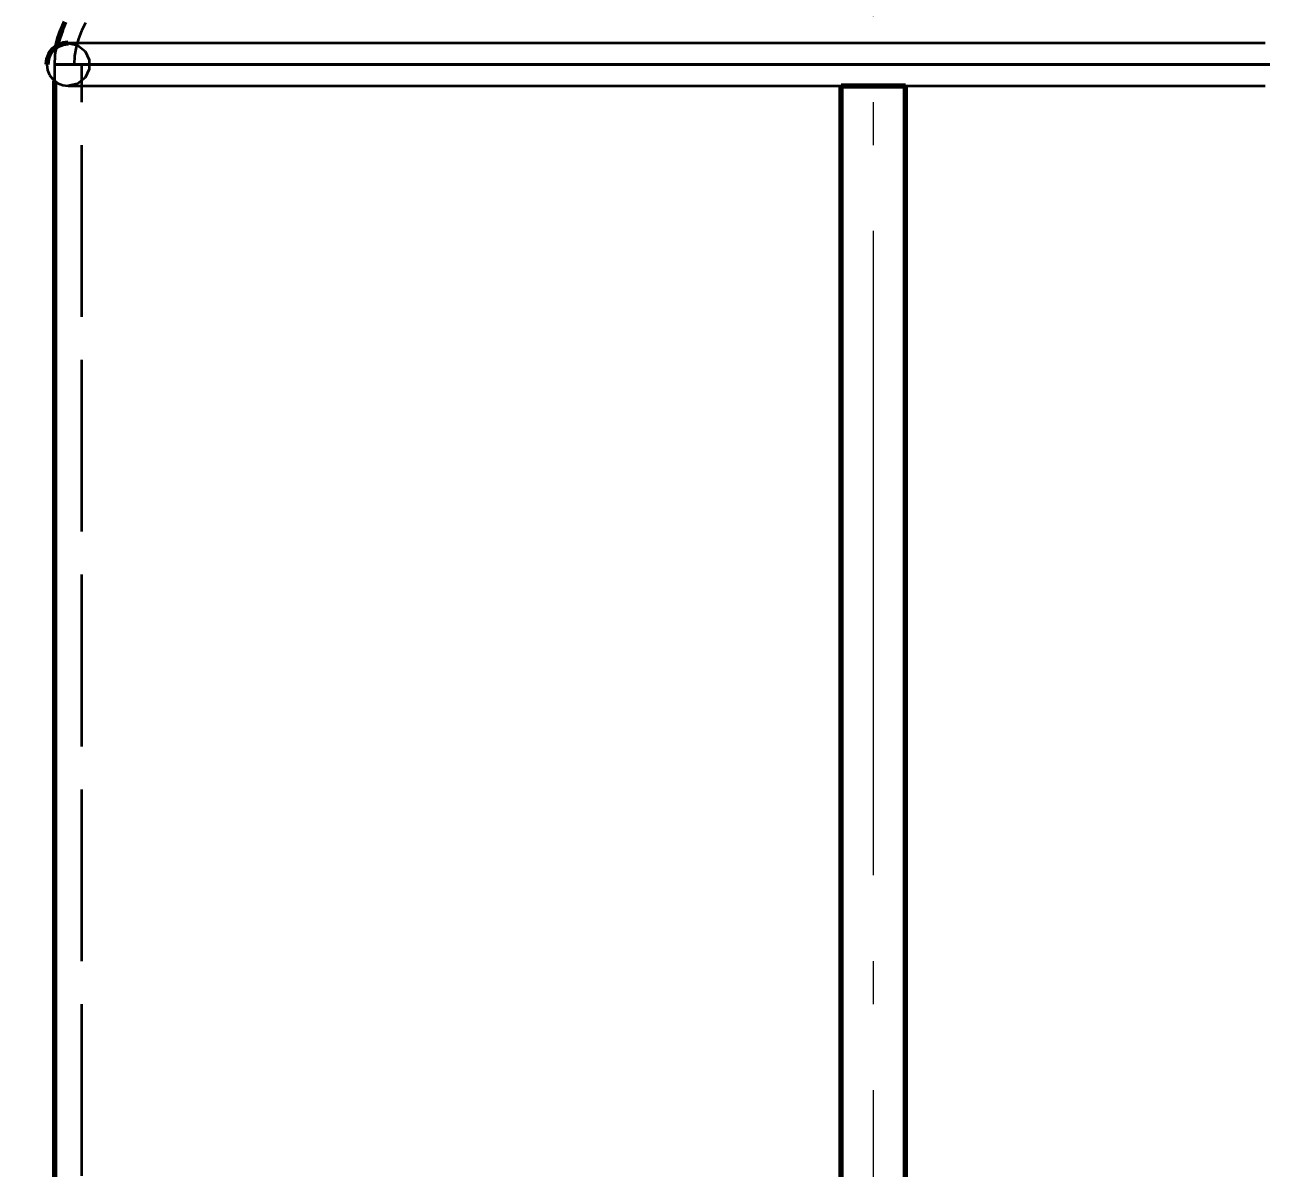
# Model space of a CAD drawing. Header units: millimetres. Extents: x 0 to 594, y 0 to 420.
# Drawn here: x 106.98 to 135.82, y 281.68 to 308.3 of the extents above; entities that cross this region are included whole.
import ezdxf

# ---------------------------------------------------------------- set-up
doc = ezdxf.new("R2010")
doc.units = ezdxf.units.MM
doc.linetypes.add('IRAM-E-TRAZOS', pattern=[5, 4, -1])
doc.linetypes.add('IRAM-F-TRAZO-PUNTO', pattern=[20, 15, -2, 1, -2])
for name, color, linetype, lineweight in [('01-VISIBLE', 7, 'CONTINUOUS', 70), ('02-OCULTA', 4, 'IRAM-E-TRAZOS', 35), ('03-EJE', 1, 'IRAM-F-TRAZO-PUNTO', 18), ('04-COTA', 3, 'CONTINUOUS', 18)]:
    doc.layers.add(name, color=color, linetype=linetype, lineweight=lineweight)
doc.styles.add('ISO3098', font='isocpeur.ttf')
doc.dimstyles.new('FLAMA-IRAM', dxfattribs={"dimtxt": 3.5, "dimasz": 3.5, "dimexe": 2, "dimexo": 1.5, "dimgap": 1, "dimtad": 1, "dimdec": 1, "dimtxsty": 'ISO3098', "dimblk": 'IRAM_FLECHA', "dimblk1": 'IRAM_FLECHA', "dimblk2": 'IRAM_FLECHA', "dimcen": 2.5, "dimclrd": 3, "dimclre": 3, "dimclrt": 3, "dimazin": 3, "dimtfac": 1, "dimtmove": 0, "dimatfit": 3, "dimlwd": 18, "dimlwe": 18})

# ---------------------------------------------------------------- blocks, each defined once
blk = doc.blocks.new('IRAM_FLECHA')
blk.add_solid([(0, 0), (-1, 0.125), (-1, -0.125)])

msp = doc.modelspace()

# ---------------------------------------------------------------- linework, layer by layer
at = {"layer": '01-VISIBLE'}
for p, q in [((107.675, 181.89), (107.675, 306.985)), ((125.975, 182), (125.975, 306.875)), ((125.975, 306.875), (127.475, 306.875)), ((127.475, 182), (127.475, 306.875))]:
    msp.add_line(p, q, dxfattribs=at)
for points in [[(107.718, 307.796), (107.768, 307.991), (107.834, 308.182), (107.916, 308.366)], [(107.987, 307.875), (107.858, 307.858), (107.737, 307.808), (107.634, 307.729), (107.554, 307.625), (107.505, 307.504), (107.487, 307.375)]]:
    msp.add_lwpolyline(points, dxfattribs=at)
at = {"layer": '02-OCULTA'}
for p, q in [((107.675, 306.985), (107.675, 307.375)), ((108.3, 181.5), (108.3, 307.375)), ((125.975, 182), (125.975, 306.875)), ((127.475, 306.875), (125.975, 306.875)), ((127.475, 182), (127.475, 306.875))]:
    msp.add_line(p, q, dxfattribs=at)
for points in [[(108.385, 308.344), (108.298, 308.161), (108.226, 307.971), (108.169, 307.777), (108.134, 307.578), (108.125, 307.375)], [(107.675, 307.375), (107.676, 307.446), (107.68, 307.516), (107.686, 307.587), (107.694, 307.657), (107.705, 307.727), (107.718, 307.796)], [(107.987, 307.875), (108.204, 307.826), (108.378, 307.687), (108.475, 307.486), (108.475, 307.264), (108.378, 307.063), (108.204, 306.925), (107.987, 306.875)], [(135.843, 307.875), (135.643, 307.875), (135.442, 307.875), (135.242, 307.875), (135.042, 307.875), (134.841, 307.875), (134.641, 307.875), (134.44, 307.875), (134.24, 307.875), (134.04, 307.875), (133.839, 307.875), (133.639, 307.875), (133.438, 307.875), (133.238, 307.875), (133.038, 307.875), (132.837, 307.875), (132.637, 307.875), (132.436, 307.875), (132.236, 307.875), (132.036, 307.875), (131.835, 307.875), (131.635, 307.875), (131.434, 307.875), (131.234, 307.875), (131.034, 307.875), (130.833, 307.875), (130.633, 307.875), (130.432, 307.875), (130.232, 307.875), (130.032, 307.875), (129.831, 307.875), (129.631, 307.875), (129.43, 307.875), (129.23, 307.875), (129.03, 307.875), (128.829, 307.875), (128.629, 307.875), (128.428, 307.875), (128.228, 307.875), (128.028, 307.875), (127.827, 307.875), (127.627, 307.875), (127.426, 307.875), (127.226, 307.875), (127.026, 307.875), (126.825, 307.875), (126.625, 307.875), (126.424, 307.875), (126.224, 307.875), (126.024, 307.875), (125.823, 307.875), (125.623, 307.875), (125.422, 307.875), (125.222, 307.875), (125.022, 307.875), (124.821, 307.875), (124.621, 307.875), (124.42, 307.875), (124.22, 307.875), (124.02, 307.875), (123.819, 307.875), (123.619, 307.875), (123.418, 307.875), (123.218, 307.875), (123.018, 307.875), (122.817, 307.875), (122.617, 307.875), (122.416, 307.875), (122.216, 307.875), (122.016, 307.875), (121.815, 307.875), (121.615, 307.875), (121.414, 307.875), (121.214, 307.875), (121.014, 307.875), (120.813, 307.875), (120.613, 307.875), (120.412, 307.875), (120.212, 307.875), (120.012, 307.875), (119.811, 307.875), (119.611, 307.875), (119.41, 307.875), (119.21, 307.875), (119.01, 307.875), (118.809, 307.875), (118.609, 307.875), (118.408, 307.875), (118.208, 307.875), (118.008, 307.875), (117.807, 307.875), (117.607, 307.875), (117.406, 307.875), (117.206, 307.875), (117.006, 307.875), (116.805, 307.875), (116.605, 307.875), (116.404, 307.875), (116.204, 307.875), (116.004, 307.875), (115.803, 307.875), (115.603, 307.875), (115.402, 307.875), (115.202, 307.875), (115.002, 307.875), (114.801, 307.875), (114.601, 307.875), (114.4, 307.875), (114.2, 307.875), (114, 307.875), (113.799, 307.875), (113.599, 307.875), (113.398, 307.875), (113.198, 307.875), (112.998, 307.875), (112.797, 307.875), (112.597, 307.875), (112.396, 307.875), (112.196, 307.875), (111.996, 307.875), (111.795, 307.875), (111.595, 307.875), (111.394, 307.875), (111.194, 307.875), (110.994, 307.875), (110.793, 307.875), (110.593, 307.875), (110.392, 307.875), (110.192, 307.875), (109.992, 307.875), (109.791, 307.875), (109.591, 307.875), (109.39, 307.875), (109.19, 307.875), (108.99, 307.875), (108.789, 307.875), (108.589, 307.875), (108.388, 307.875), (108.188, 307.875), (107.987, 307.875)], [(135.843, 307.875), (135.643, 307.875), (135.442, 307.875), (135.242, 307.875), (135.042, 307.875), (134.841, 307.875), (134.641, 307.875), (134.44, 307.875), (134.24, 307.875), (134.04, 307.875), (133.839, 307.875), (133.639, 307.875), (133.438, 307.875), (133.238, 307.875), (133.038, 307.875), (132.837, 307.875), (132.637, 307.875), (132.436, 307.875), (132.236, 307.875), (132.036, 307.875), (131.835, 307.875), (131.635, 307.875), (131.434, 307.875), (131.234, 307.875), (131.034, 307.875), (130.833, 307.875), (130.633, 307.875), (130.432, 307.875), (130.232, 307.875), (130.032, 307.875), (129.831, 307.875), (129.631, 307.875), (129.43, 307.875), (129.23, 307.875), (129.03, 307.875), (128.829, 307.875), (128.629, 307.875), (128.428, 307.875), (128.228, 307.875), (128.028, 307.875), (127.827, 307.875), (127.627, 307.875), (127.426, 307.875), (127.226, 307.875), (127.026, 307.875), (126.825, 307.875), (126.625, 307.875), (126.424, 307.875), (126.224, 307.875), (126.024, 307.875), (125.823, 307.875), (125.623, 307.875), (125.422, 307.875), (125.222, 307.875), (125.022, 307.875), (124.821, 307.875), (124.621, 307.875), (124.42, 307.875), (124.22, 307.875), (124.02, 307.875), (123.819, 307.875), (123.619, 307.875), (123.418, 307.875), (123.218, 307.875), (123.018, 307.875), (122.817, 307.875), (122.617, 307.875), (122.416, 307.875), (122.216, 307.875), (122.016, 307.875), (121.815, 307.875), (121.615, 307.875), (121.414, 307.875), (121.214, 307.875), (121.014, 307.875), (120.813, 307.875), (120.613, 307.875), (120.412, 307.875), (120.212, 307.875), (120.012, 307.875), (119.811, 307.875), (119.611, 307.875), (119.41, 307.875), (119.21, 307.875), (119.01, 307.875), (118.809, 307.875), (118.609, 307.875), (118.408, 307.875), (118.208, 307.875), (118.008, 307.875), (117.807, 307.875), (117.607, 307.875), (117.406, 307.875), (117.206, 307.875), (117.006, 307.875), (116.805, 307.875), (116.605, 307.875), (116.404, 307.875), (116.204, 307.875), (116.004, 307.875), (115.803, 307.875), (115.603, 307.875), (115.402, 307.875), (115.202, 307.875), (115.002, 307.875), (114.801, 307.875), (114.601, 307.875), (114.4, 307.875), (114.2, 307.875), (114, 307.875), (113.799, 307.875), (113.599, 307.875), (113.398, 307.875), (113.198, 307.875), (112.998, 307.875), (112.797, 307.875), (112.597, 307.875), (112.396, 307.875), (112.196, 307.875), (111.996, 307.875), (111.795, 307.875), (111.595, 307.875), (111.394, 307.875), (111.194, 307.875), (110.994, 307.875), (110.793, 307.875), (110.593, 307.875), (110.392, 307.875), (110.192, 307.875), (109.992, 307.875), (109.791, 307.875), (109.591, 307.875), (109.39, 307.875), (109.19, 307.875), (108.99, 307.875), (108.789, 307.875), (108.589, 307.875), (108.388, 307.875), (108.188, 307.875), (107.987, 307.875)], [(107.487, 307.375), (107.505, 307.246), (107.554, 307.125), (107.634, 307.022), (107.737, 306.942), (107.858, 306.892), (107.987, 306.875)], [(135.949, 307.375), (135.749, 307.375), (135.548, 307.375), (135.348, 307.375), (135.147, 307.375), (134.947, 307.375), (134.746, 307.375), (134.546, 307.375), (134.345, 307.375), (134.144, 307.375), (133.944, 307.375), (133.743, 307.375), (133.543, 307.375), (133.342, 307.375), (133.142, 307.375), (132.941, 307.375), (132.741, 307.375), (132.54, 307.375), (132.34, 307.375), (132.139, 307.375), (131.939, 307.375), (131.738, 307.375), (131.538, 307.375), (131.337, 307.375), (131.137, 307.375), (130.936, 307.375), (130.736, 307.375), (130.535, 307.375), (130.334, 307.375), (130.134, 307.375), (129.933, 307.375), (129.733, 307.375), (129.532, 307.375), (129.332, 307.375), (129.131, 307.375), (128.931, 307.375), (128.73, 307.375), (128.53, 307.375), (128.329, 307.375), (128.129, 307.375), (127.928, 307.375), (127.728, 307.375), (127.527, 307.375), (127.327, 307.375), (127.126, 307.375), (126.926, 307.375), (126.725, 307.375), (126.524, 307.375), (126.324, 307.375), (126.123, 307.375), (125.923, 307.375), (125.722, 307.375), (125.522, 307.375), (125.321, 307.375), (125.121, 307.375), (124.92, 307.375), (124.72, 307.375), (124.519, 307.375), (124.319, 307.375), (124.118, 307.375), (123.918, 307.375), (123.717, 307.375), (123.517, 307.375), (123.316, 307.375), (123.116, 307.375), (122.915, 307.375), (122.714, 307.375), (122.514, 307.375), (122.313, 307.375), (122.113, 307.375), (121.912, 307.375), (121.712, 307.375), (121.511, 307.375), (121.311, 307.375), (121.11, 307.375), (120.91, 307.375), (120.709, 307.375), (120.509, 307.375), (120.308, 307.375), (120.108, 307.375), (119.907, 307.375), (119.707, 307.375), (119.506, 307.375), (119.306, 307.375), (119.105, 307.375), (118.904, 307.375), (118.704, 307.375), (118.503, 307.375), (118.303, 307.375), (118.102, 307.375), (117.902, 307.375), (117.701, 307.375), (117.501, 307.375), (117.3, 307.375), (117.1, 307.375), (116.899, 307.375), (116.699, 307.375), (116.498, 307.375), (116.298, 307.375), (116.097, 307.375), (115.897, 307.375), (115.696, 307.375), (115.496, 307.375), (115.295, 307.375), (115.094, 307.375), (114.894, 307.375), (114.693, 307.375), (114.493, 307.375), (114.292, 307.375), (114.092, 307.375), (113.891, 307.375), (113.691, 307.375), (113.49, 307.375), (113.29, 307.375), (113.089, 307.375), (112.889, 307.375), (112.688, 307.375), (112.488, 307.375), (112.287, 307.375), (112.087, 307.375), (111.886, 307.375), (111.686, 307.375), (111.485, 307.375), (111.284, 307.375), (111.084, 307.375), (110.883, 307.375), (110.683, 307.375), (110.482, 307.375), (110.282, 307.375), (110.081, 307.375), (109.881, 307.375), (109.68, 307.375), (109.48, 307.375), (109.279, 307.375), (109.079, 307.375), (108.878, 307.375), (108.678, 307.375), (108.477, 307.375), (108.277, 307.375), (108.076, 307.375), (107.876, 307.375), (107.675, 307.375)], [(107.675, 307.375), (107.876, 307.375), (108.076, 307.375), (108.277, 307.375), (108.477, 307.375), (108.678, 307.375), (108.878, 307.375), (109.079, 307.375), (109.279, 307.375), (109.48, 307.375), (109.68, 307.375), (109.881, 307.375), (110.081, 307.375), (110.282, 307.375), (110.482, 307.375), (110.683, 307.375), (110.883, 307.375), (111.084, 307.375), (111.284, 307.375), (111.485, 307.375), (111.686, 307.375), (111.886, 307.375), (112.087, 307.375), (112.287, 307.375), (112.488, 307.375), (112.688, 307.375), (112.889, 307.375), (113.089, 307.375), (113.29, 307.375), (113.49, 307.375), (113.691, 307.375), (113.891, 307.375), (114.092, 307.375), (114.292, 307.375), (114.493, 307.375), (114.693, 307.375), (114.894, 307.375), (115.094, 307.375), (115.295, 307.375), (115.496, 307.375), (115.696, 307.375), (115.897, 307.375), (116.097, 307.375), (116.298, 307.375), (116.498, 307.375), (116.699, 307.375), (116.899, 307.375), (117.1, 307.375), (117.3, 307.375), (117.501, 307.375), (117.701, 307.375), (117.902, 307.375), (118.102, 307.375), (118.303, 307.375), (118.503, 307.375), (118.704, 307.375), (118.904, 307.375), (119.105, 307.375), (119.306, 307.375), (119.506, 307.375), (119.707, 307.375), (119.907, 307.375), (120.108, 307.375), (120.308, 307.375), (120.509, 307.375), (120.709, 307.375), (120.91, 307.375), (121.11, 307.375), (121.311, 307.375), (121.511, 307.375), (121.712, 307.375), (121.912, 307.375), (122.113, 307.375), (122.313, 307.375), (122.514, 307.375), (122.714, 307.375), (122.915, 307.375), (123.116, 307.375), (123.316, 307.375), (123.517, 307.375), (123.717, 307.375), (123.918, 307.375), (124.118, 307.375), (124.319, 307.375), (124.519, 307.375), (124.72, 307.375), (124.92, 307.375), (125.121, 307.375), (125.321, 307.375), (125.522, 307.375), (125.722, 307.375), (125.923, 307.375), (126.123, 307.375), (126.324, 307.375), (126.524, 307.375), (126.725, 307.375), (126.926, 307.375), (127.126, 307.375), (127.327, 307.375), (127.527, 307.375), (127.728, 307.375), (127.928, 307.375), (128.129, 307.375), (128.329, 307.375), (128.53, 307.375), (128.73, 307.375), (128.931, 307.375), (129.131, 307.375), (129.332, 307.375), (129.532, 307.375), (129.733, 307.375), (129.933, 307.375), (130.134, 307.375), (130.334, 307.375), (130.535, 307.375), (130.736, 307.375), (130.936, 307.375), (131.137, 307.375), (131.337, 307.375), (131.538, 307.375), (131.738, 307.375), (131.939, 307.375), (132.139, 307.375), (132.34, 307.375), (132.54, 307.375), (132.741, 307.375), (132.941, 307.375), (133.142, 307.375), (133.342, 307.375), (133.543, 307.375), (133.743, 307.375), (133.944, 307.375), (134.144, 307.375), (134.345, 307.375), (134.546, 307.375), (134.746, 307.375), (134.947, 307.375), (135.147, 307.375), (135.348, 307.375), (135.548, 307.375), (135.749, 307.375), (135.949, 307.375)], [(135.949, 307.375), (135.749, 307.375), (135.548, 307.375), (135.348, 307.375), (135.147, 307.375), (134.947, 307.375), (134.746, 307.375), (134.546, 307.375), (134.345, 307.375), (134.144, 307.375), (133.944, 307.375), (133.743, 307.375), (133.543, 307.375), (133.342, 307.375), (133.142, 307.375), (132.941, 307.375), (132.741, 307.375), (132.54, 307.375), (132.34, 307.375), (132.139, 307.375), (131.939, 307.375), (131.738, 307.375), (131.538, 307.375), (131.337, 307.375), (131.137, 307.375), (130.936, 307.375), (130.736, 307.375), (130.535, 307.375), (130.334, 307.375), (130.134, 307.375), (129.933, 307.375), (129.733, 307.375), (129.532, 307.375), (129.332, 307.375), (129.131, 307.375), (128.931, 307.375), (128.73, 307.375), (128.53, 307.375), (128.329, 307.375), (128.129, 307.375), (127.928, 307.375), (127.728, 307.375), (127.527, 307.375), (127.327, 307.375), (127.126, 307.375), (126.926, 307.375), (126.725, 307.375), (126.524, 307.375), (126.324, 307.375), (126.123, 307.375), (125.923, 307.375), (125.722, 307.375), (125.522, 307.375), (125.321, 307.375), (125.121, 307.375), (124.92, 307.375), (124.72, 307.375), (124.519, 307.375), (124.319, 307.375), (124.118, 307.375), (123.918, 307.375), (123.717, 307.375), (123.517, 307.375), (123.316, 307.375), (123.116, 307.375), (122.915, 307.375), (122.714, 307.375), (122.514, 307.375), (122.313, 307.375), (122.113, 307.375), (121.912, 307.375), (121.712, 307.375), (121.511, 307.375), (121.311, 307.375), (121.11, 307.375), (120.91, 307.375), (120.709, 307.375), (120.509, 307.375), (120.308, 307.375), (120.108, 307.375), (119.907, 307.375), (119.707, 307.375), (119.506, 307.375), (119.306, 307.375), (119.105, 307.375), (118.904, 307.375), (118.704, 307.375), (118.503, 307.375), (118.303, 307.375), (118.102, 307.375), (117.902, 307.375), (117.701, 307.375), (117.501, 307.375), (117.3, 307.375), (117.1, 307.375), (116.899, 307.375), (116.699, 307.375), (116.498, 307.375), (116.298, 307.375), (116.097, 307.375), (115.897, 307.375), (115.696, 307.375), (115.496, 307.375), (115.295, 307.375), (115.094, 307.375), (114.894, 307.375), (114.693, 307.375), (114.493, 307.375), (114.292, 307.375), (114.092, 307.375), (113.891, 307.375), (113.691, 307.375), (113.49, 307.375), (113.29, 307.375), (113.089, 307.375), (112.889, 307.375), (112.688, 307.375), (112.488, 307.375), (112.287, 307.375), (112.087, 307.375), (111.886, 307.375), (111.686, 307.375), (111.485, 307.375), (111.284, 307.375), (111.084, 307.375), (110.883, 307.375), (110.683, 307.375), (110.482, 307.375), (110.282, 307.375), (110.081, 307.375), (109.881, 307.375), (109.68, 307.375), (109.48, 307.375), (109.279, 307.375), (109.079, 307.375), (108.878, 307.375), (108.678, 307.375), (108.477, 307.375), (108.277, 307.375), (108.076, 307.375), (107.876, 307.375), (107.675, 307.375)], [(107.675, 307.375), (107.876, 307.375), (108.076, 307.375), (108.277, 307.375), (108.477, 307.375), (108.678, 307.375), (108.878, 307.375), (109.079, 307.375), (109.279, 307.375), (109.48, 307.375), (109.68, 307.375), (109.881, 307.375), (110.081, 307.375), (110.282, 307.375), (110.482, 307.375), (110.683, 307.375), (110.883, 307.375), (111.084, 307.375), (111.284, 307.375), (111.485, 307.375), (111.686, 307.375), (111.886, 307.375), (112.087, 307.375), (112.287, 307.375), (112.488, 307.375), (112.688, 307.375), (112.889, 307.375), (113.089, 307.375), (113.29, 307.375), (113.49, 307.375), (113.691, 307.375), (113.891, 307.375), (114.092, 307.375), (114.292, 307.375), (114.493, 307.375), (114.693, 307.375), (114.894, 307.375), (115.094, 307.375), (115.295, 307.375), (115.496, 307.375), (115.696, 307.375), (115.897, 307.375), (116.097, 307.375), (116.298, 307.375), (116.498, 307.375), (116.699, 307.375), (116.899, 307.375), (117.1, 307.375), (117.3, 307.375), (117.501, 307.375), (117.701, 307.375), (117.902, 307.375), (118.102, 307.375), (118.303, 307.375), (118.503, 307.375), (118.704, 307.375), (118.904, 307.375), (119.105, 307.375), (119.306, 307.375), (119.506, 307.375), (119.707, 307.375), (119.907, 307.375), (120.108, 307.375), (120.308, 307.375), (120.509, 307.375), (120.709, 307.375), (120.91, 307.375), (121.11, 307.375), (121.311, 307.375), (121.511, 307.375), (121.712, 307.375), (121.912, 307.375), (122.113, 307.375), (122.313, 307.375), (122.514, 307.375), (122.714, 307.375), (122.915, 307.375), (123.116, 307.375), (123.316, 307.375), (123.517, 307.375), (123.717, 307.375), (123.918, 307.375), (124.118, 307.375), (124.319, 307.375), (124.519, 307.375), (124.72, 307.375), (124.92, 307.375), (125.121, 307.375), (125.321, 307.375), (125.522, 307.375), (125.722, 307.375), (125.923, 307.375), (126.123, 307.375), (126.324, 307.375), (126.524, 307.375), (126.725, 307.375), (126.926, 307.375), (127.126, 307.375), (127.327, 307.375), (127.527, 307.375), (127.728, 307.375), (127.928, 307.375), (128.129, 307.375), (128.329, 307.375), (128.53, 307.375), (128.73, 307.375), (128.931, 307.375), (129.131, 307.375), (129.332, 307.375), (129.532, 307.375), (129.733, 307.375), (129.933, 307.375), (130.134, 307.375), (130.334, 307.375), (130.535, 307.375), (130.736, 307.375), (130.936, 307.375), (131.137, 307.375), (131.337, 307.375), (131.538, 307.375), (131.738, 307.375), (131.939, 307.375), (132.139, 307.375), (132.34, 307.375), (132.54, 307.375), (132.741, 307.375), (132.941, 307.375), (133.142, 307.375), (133.342, 307.375), (133.543, 307.375), (133.743, 307.375), (133.944, 307.375), (134.144, 307.375), (134.345, 307.375), (134.546, 307.375), (134.746, 307.375), (134.947, 307.375), (135.147, 307.375), (135.348, 307.375), (135.548, 307.375), (135.749, 307.375), (135.949, 307.375)], [(135.925, 307.375), (135.725, 307.375), (135.525, 307.375), (135.325, 307.375), (135.125, 307.375), (134.925, 307.375), (134.725, 307.375), (134.525, 307.375), (134.325, 307.375), (134.125, 307.375), (133.925, 307.375), (133.725, 307.375), (133.525, 307.375), (133.325, 307.375), (133.125, 307.375), (132.925, 307.375), (132.725, 307.375), (132.525, 307.375), (132.325, 307.375), (132.125, 307.375), (131.925, 307.375), (131.725, 307.375), (131.525, 307.375), (131.325, 307.375), (131.125, 307.375), (130.925, 307.375), (130.725, 307.375), (130.525, 307.375), (130.325, 307.375), (130.125, 307.375), (129.925, 307.375), (129.725, 307.375), (129.525, 307.375), (129.325, 307.375), (129.125, 307.375), (128.925, 307.375), (128.725, 307.375), (128.525, 307.375), (128.325, 307.375), (128.125, 307.375), (127.925, 307.375), (127.725, 307.375), (127.525, 307.375), (127.325, 307.375), (127.125, 307.375), (126.925, 307.375), (126.725, 307.375), (126.525, 307.375), (126.325, 307.375), (126.125, 307.375), (125.925, 307.375), (125.725, 307.375), (125.525, 307.375), (125.325, 307.375), (125.125, 307.375), (124.925, 307.375), (124.725, 307.375), (124.525, 307.375), (124.325, 307.375), (124.125, 307.375), (123.925, 307.375), (123.725, 307.375), (123.525, 307.375), (123.325, 307.375), (123.125, 307.375), (122.925, 307.375), (122.725, 307.375), (122.525, 307.375), (122.325, 307.375), (122.125, 307.375), (121.925, 307.375), (121.725, 307.375), (121.525, 307.375), (121.325, 307.375), (121.125, 307.375), (120.925, 307.375), (120.725, 307.375), (120.525, 307.375), (120.325, 307.375), (120.125, 307.375), (119.925, 307.375), (119.725, 307.375), (119.525, 307.375), (119.325, 307.375), (119.125, 307.375), (118.925, 307.375), (118.725, 307.375), (118.525, 307.375), (118.325, 307.375), (118.125, 307.375), (117.925, 307.375), (117.725, 307.375), (117.525, 307.375), (117.325, 307.375), (117.125, 307.375), (116.925, 307.375), (116.725, 307.375), (116.525, 307.375), (116.325, 307.375), (116.125, 307.375), (115.925, 307.375), (115.725, 307.375), (115.525, 307.375), (115.325, 307.375), (115.125, 307.375), (114.925, 307.375), (114.725, 307.375), (114.525, 307.375), (114.325, 307.375), (114.125, 307.375), (113.925, 307.375), (113.725, 307.375), (113.525, 307.375), (113.325, 307.375), (113.125, 307.375), (112.925, 307.375), (112.725, 307.375), (112.525, 307.375), (112.325, 307.375), (112.125, 307.375), (111.925, 307.375), (111.725, 307.375), (111.525, 307.375), (111.325, 307.375), (111.125, 307.375), (110.925, 307.375), (110.725, 307.375), (110.525, 307.375), (110.325, 307.375), (110.125, 307.375), (109.925, 307.375), (109.725, 307.375), (109.525, 307.375), (109.325, 307.375), (109.125, 307.375), (108.925, 307.375), (108.725, 307.375), (108.525, 307.375), (108.325, 307.375), (108.125, 307.375)], [(108.125, 307.375), (108.325, 307.375), (108.525, 307.375), (108.725, 307.375), (108.925, 307.375), (109.125, 307.375), (109.325, 307.375), (109.525, 307.375), (109.725, 307.375), (109.925, 307.375), (110.125, 307.375), (110.325, 307.375), (110.525, 307.375), (110.725, 307.375), (110.925, 307.375), (111.125, 307.375), (111.325, 307.375), (111.525, 307.375), (111.725, 307.375), (111.925, 307.375), (112.125, 307.375), (112.325, 307.375), (112.525, 307.375), (112.725, 307.375), (112.925, 307.375), (113.125, 307.375), (113.325, 307.375), (113.525, 307.375), (113.725, 307.375), (113.925, 307.375), (114.125, 307.375), (114.325, 307.375), (114.525, 307.375), (114.725, 307.375), (114.925, 307.375), (115.125, 307.375), (115.325, 307.375), (115.525, 307.375), (115.725, 307.375), (115.925, 307.375), (116.125, 307.375), (116.325, 307.375), (116.525, 307.375), (116.725, 307.375), (116.925, 307.375), (117.125, 307.375), (117.325, 307.375), (117.525, 307.375), (117.725, 307.375), (117.925, 307.375), (118.125, 307.375), (118.325, 307.375), (118.525, 307.375), (118.725, 307.375), (118.925, 307.375), (119.125, 307.375), (119.325, 307.375), (119.525, 307.375), (119.725, 307.375), (119.925, 307.375), (120.125, 307.375), (120.325, 307.375), (120.525, 307.375), (120.725, 307.375), (120.925, 307.375), (121.125, 307.375), (121.325, 307.375), (121.525, 307.375), (121.725, 307.375), (121.925, 307.375), (122.125, 307.375), (122.325, 307.375), (122.525, 307.375), (122.725, 307.375), (122.925, 307.375), (123.125, 307.375), (123.325, 307.375), (123.525, 307.375), (123.725, 307.375), (123.925, 307.375), (124.125, 307.375), (124.325, 307.375), (124.525, 307.375), (124.725, 307.375), (124.925, 307.375), (125.125, 307.375), (125.325, 307.375), (125.525, 307.375), (125.725, 307.375), (125.925, 307.375), (126.125, 307.375), (126.325, 307.375), (126.525, 307.375), (126.725, 307.375), (126.925, 307.375), (127.125, 307.375), (127.325, 307.375), (127.525, 307.375), (127.725, 307.375), (127.925, 307.375), (128.125, 307.375), (128.325, 307.375), (128.525, 307.375), (128.725, 307.375), (128.925, 307.375), (129.125, 307.375), (129.325, 307.375), (129.525, 307.375), (129.725, 307.375), (129.925, 307.375), (130.125, 307.375), (130.325, 307.375), (130.525, 307.375), (130.725, 307.375), (130.925, 307.375), (131.125, 307.375), (131.325, 307.375), (131.525, 307.375), (131.725, 307.375), (131.925, 307.375), (132.125, 307.375), (132.325, 307.375), (132.525, 307.375), (132.725, 307.375), (132.925, 307.375), (133.125, 307.375), (133.325, 307.375), (133.525, 307.375), (133.725, 307.375), (133.925, 307.375), (134.125, 307.375), (134.325, 307.375), (134.525, 307.375), (134.725, 307.375), (134.925, 307.375), (135.125, 307.375), (135.325, 307.375), (135.525, 307.375), (135.725, 307.375), (135.925, 307.375)], [(135.938, 307.375), (135.737, 307.375), (135.537, 307.375), (135.337, 307.375), (135.136, 307.375), (134.936, 307.375), (134.736, 307.375), (134.536, 307.375), (134.335, 307.375), (134.135, 307.375), (133.935, 307.375), (133.735, 307.375), (133.534, 307.375), (133.334, 307.375), (133.134, 307.375), (132.933, 307.375), (132.733, 307.375), (132.533, 307.375), (132.333, 307.375), (132.132, 307.375), (131.932, 307.375), (131.732, 307.375), (131.532, 307.375), (131.331, 307.375), (131.131, 307.375), (130.931, 307.375), (130.73, 307.375), (130.53, 307.375), (130.33, 307.375), (130.13, 307.375), (129.929, 307.375), (129.729, 307.375), (129.529, 307.375), (129.329, 307.375), (129.128, 307.375), (128.928, 307.375), (128.728, 307.375), (128.527, 307.375), (128.327, 307.375), (128.127, 307.375), (127.927, 307.375), (127.726, 307.375), (127.526, 307.375), (127.326, 307.375), (127.126, 307.375), (126.925, 307.375), (126.725, 307.375), (126.525, 307.375), (126.324, 307.375), (126.124, 307.375), (125.924, 307.375), (125.724, 307.375), (125.523, 307.375), (125.323, 307.375), (125.123, 307.375), (124.923, 307.375), (124.722, 307.375), (124.522, 307.375), (124.322, 307.375), (124.121, 307.375), (123.921, 307.375), (123.721, 307.375), (123.521, 307.375), (123.32, 307.375), (123.12, 307.375), (122.92, 307.375), (122.72, 307.375), (122.519, 307.375), (122.319, 307.375), (122.119, 307.375), (121.918, 307.375), (121.718, 307.375), (121.518, 307.375), (121.318, 307.375), (121.117, 307.375), (120.917, 307.375), (120.717, 307.375), (120.517, 307.375), (120.316, 307.375), (120.116, 307.375), (119.916, 307.375), (119.715, 307.375), (119.515, 307.375), (119.315, 307.375), (119.115, 307.375), (118.914, 307.375), (118.714, 307.375), (118.514, 307.375), (118.314, 307.375), (118.113, 307.375), (117.913, 307.375), (117.713, 307.375), (117.513, 307.375), (117.312, 307.375), (117.112, 307.375), (116.912, 307.375), (116.711, 307.375), (116.511, 307.375), (116.311, 307.375), (116.111, 307.375), (115.91, 307.375), (115.71, 307.375), (115.51, 307.375), (115.31, 307.375), (115.109, 307.375), (114.909, 307.375), (114.709, 307.375), (114.508, 307.375), (114.308, 307.375), (114.108, 307.375), (113.908, 307.375), (113.707, 307.375), (113.507, 307.375), (113.307, 307.375), (113.107, 307.375), (112.906, 307.375), (112.706, 307.375), (112.506, 307.375), (112.305, 307.375), (112.105, 307.375), (111.905, 307.375), (111.705, 307.375), (111.504, 307.375), (111.304, 307.375), (111.104, 307.375), (110.904, 307.375), (110.703, 307.375), (110.503, 307.375), (110.303, 307.375), (110.102, 307.375), (109.902, 307.375), (109.702, 307.375), (109.502, 307.375), (109.301, 307.375), (109.101, 307.375), (108.901, 307.375), (108.701, 307.375), (108.5, 307.375), (108.3, 307.375)], [(108.3, 307.375), (108.5, 307.375), (108.701, 307.375), (108.901, 307.375), (109.101, 307.375), (109.301, 307.375), (109.502, 307.375), (109.702, 307.375), (109.902, 307.375), (110.102, 307.375), (110.303, 307.375), (110.503, 307.375), (110.703, 307.375), (110.904, 307.375), (111.104, 307.375), (111.304, 307.375), (111.504, 307.375), (111.705, 307.375), (111.905, 307.375), (112.105, 307.375), (112.305, 307.375), (112.506, 307.375), (112.706, 307.375), (112.906, 307.375), (113.107, 307.375), (113.307, 307.375), (113.507, 307.375), (113.707, 307.375), (113.908, 307.375), (114.108, 307.375), (114.308, 307.375), (114.508, 307.375), (114.709, 307.375), (114.909, 307.375), (115.109, 307.375), (115.31, 307.375), (115.51, 307.375), (115.71, 307.375), (115.91, 307.375), (116.111, 307.375), (116.311, 307.375), (116.511, 307.375), (116.711, 307.375), (116.912, 307.375), (117.112, 307.375), (117.312, 307.375), (117.513, 307.375), (117.713, 307.375), (117.913, 307.375), (118.113, 307.375), (118.314, 307.375), (118.514, 307.375), (118.714, 307.375), (118.914, 307.375), (119.115, 307.375), (119.315, 307.375), (119.515, 307.375), (119.715, 307.375), (119.916, 307.375), (120.116, 307.375), (120.316, 307.375), (120.517, 307.375), (120.717, 307.375), (120.917, 307.375), (121.117, 307.375), (121.318, 307.375), (121.518, 307.375), (121.718, 307.375), (121.918, 307.375), (122.119, 307.375), (122.319, 307.375), (122.519, 307.375), (122.72, 307.375), (122.92, 307.375), (123.12, 307.375), (123.32, 307.375), (123.521, 307.375), (123.721, 307.375), (123.921, 307.375), (124.121, 307.375), (124.322, 307.375), (124.522, 307.375), (124.722, 307.375), (124.923, 307.375), (125.123, 307.375), (125.323, 307.375), (125.523, 307.375), (125.724, 307.375), (125.924, 307.375), (126.124, 307.375), (126.324, 307.375), (126.525, 307.375), (126.725, 307.375), (126.925, 307.375), (127.126, 307.375), (127.326, 307.375), (127.526, 307.375), (127.726, 307.375), (127.927, 307.375), (128.127, 307.375), (128.327, 307.375), (128.527, 307.375), (128.728, 307.375), (128.928, 307.375), (129.128, 307.375), (129.329, 307.375), (129.529, 307.375), (129.729, 307.375), (129.929, 307.375), (130.13, 307.375), (130.33, 307.375), (130.53, 307.375), (130.73, 307.375), (130.931, 307.375), (131.131, 307.375), (131.331, 307.375), (131.532, 307.375), (131.732, 307.375), (131.932, 307.375), (132.132, 307.375), (132.333, 307.375), (132.533, 307.375), (132.733, 307.375), (132.933, 307.375), (133.134, 307.375), (133.334, 307.375), (133.534, 307.375), (133.735, 307.375), (133.935, 307.375), (134.135, 307.375), (134.335, 307.375), (134.536, 307.375), (134.736, 307.375), (134.936, 307.375), (135.136, 307.375), (135.337, 307.375), (135.537, 307.375), (135.737, 307.375), (135.938, 307.375)], [(107.987, 306.875), (108.188, 306.875), (108.388, 306.875), (108.589, 306.875), (108.789, 306.875), (108.99, 306.875), (109.19, 306.875), (109.39, 306.875), (109.591, 306.875), (109.791, 306.875), (109.992, 306.875), (110.192, 306.875), (110.392, 306.875), (110.593, 306.875), (110.793, 306.875), (110.994, 306.875), (111.194, 306.875), (111.394, 306.875), (111.595, 306.875), (111.795, 306.875), (111.996, 306.875), (112.196, 306.875), (112.396, 306.875), (112.597, 306.875), (112.797, 306.875), (112.998, 306.875), (113.198, 306.875), (113.398, 306.875), (113.599, 306.875), (113.799, 306.875), (114, 306.875), (114.2, 306.875), (114.4, 306.875), (114.601, 306.875), (114.801, 306.875), (115.002, 306.875), (115.202, 306.875), (115.402, 306.875), (115.603, 306.875), (115.803, 306.875), (116.004, 306.875), (116.204, 306.875), (116.404, 306.875), (116.605, 306.875), (116.805, 306.875), (117.006, 306.875), (117.206, 306.875), (117.406, 306.875), (117.607, 306.875), (117.807, 306.875), (118.008, 306.875), (118.208, 306.875), (118.408, 306.875), (118.609, 306.875), (118.809, 306.875), (119.01, 306.875), (119.21, 306.875), (119.41, 306.875), (119.611, 306.875), (119.811, 306.875), (120.012, 306.875), (120.212, 306.875), (120.412, 306.875), (120.613, 306.875), (120.813, 306.875), (121.014, 306.875), (121.214, 306.875), (121.414, 306.875), (121.615, 306.875), (121.815, 306.875), (122.016, 306.875), (122.216, 306.875), (122.416, 306.875), (122.617, 306.875), (122.817, 306.875), (123.018, 306.875), (123.218, 306.875), (123.418, 306.875), (123.619, 306.875), (123.819, 306.875), (124.02, 306.875), (124.22, 306.875), (124.42, 306.875), (124.621, 306.875), (124.821, 306.875), (125.022, 306.875), (125.222, 306.875), (125.422, 306.875), (125.623, 306.875), (125.823, 306.875), (126.024, 306.875), (126.224, 306.875), (126.424, 306.875), (126.625, 306.875), (126.825, 306.875), (127.026, 306.875), (127.226, 306.875), (127.426, 306.875), (127.627, 306.875), (127.827, 306.875), (128.028, 306.875), (128.228, 306.875), (128.428, 306.875), (128.629, 306.875), (128.829, 306.875), (129.03, 306.875), (129.23, 306.875), (129.43, 306.875), (129.631, 306.875), (129.831, 306.875), (130.032, 306.875), (130.232, 306.875), (130.432, 306.875), (130.633, 306.875), (130.833, 306.875), (131.034, 306.875), (131.234, 306.875), (131.434, 306.875), (131.635, 306.875), (131.835, 306.875), (132.036, 306.875), (132.236, 306.875), (132.436, 306.875), (132.637, 306.875), (132.837, 306.875), (133.038, 306.875), (133.238, 306.875), (133.438, 306.875), (133.639, 306.875), (133.839, 306.875), (134.04, 306.875), (134.24, 306.875), (134.44, 306.875), (134.641, 306.875), (134.841, 306.875), (135.042, 306.875), (135.242, 306.875), (135.442, 306.875), (135.643, 306.875), (135.843, 306.875)], [(107.987, 306.875), (108.188, 306.875), (108.388, 306.875), (108.589, 306.875), (108.789, 306.875), (108.989, 306.875), (109.19, 306.875), (109.39, 306.875), (109.591, 306.875), (109.791, 306.875), (109.991, 306.875), (110.192, 306.875), (110.392, 306.875), (110.593, 306.875), (110.793, 306.875), (110.993, 306.875), (111.194, 306.875), (111.394, 306.875), (111.595, 306.875), (111.795, 306.875), (111.996, 306.875), (112.196, 306.875), (112.396, 306.875), (112.597, 306.875), (112.797, 306.875), (112.998, 306.875), (113.198, 306.875), (113.398, 306.875), (113.599, 306.875), (113.799, 306.875), (114, 306.875), (114.2, 306.875), (114.4, 306.875), (114.601, 306.875), (114.801, 306.875), (115.002, 306.875), (115.202, 306.875), (115.402, 306.875), (115.603, 306.875), (115.803, 306.875), (116.004, 306.875), (116.204, 306.875), (116.404, 306.875), (116.605, 306.875), (116.805, 306.875), (117.006, 306.875), (117.206, 306.875), (117.406, 306.875), (117.607, 306.875), (117.807, 306.875), (118.008, 306.875), (118.208, 306.875), (118.408, 306.875), (118.609, 306.875), (118.809, 306.875), (119.01, 306.875), (119.21, 306.875), (119.41, 306.875), (119.611, 306.875), (119.811, 306.875), (120.012, 306.875), (120.212, 306.875), (120.412, 306.875), (120.613, 306.875), (120.813, 306.875), (121.014, 306.875), (121.214, 306.875), (121.414, 306.875), (121.615, 306.875), (121.815, 306.875), (122.016, 306.875), (122.216, 306.875), (122.416, 306.875), (122.617, 306.875), (122.817, 306.875), (123.018, 306.875), (123.218, 306.875), (123.418, 306.875), (123.619, 306.875), (123.819, 306.875), (124.02, 306.875), (124.22, 306.875), (124.42, 306.875), (124.621, 306.875), (124.821, 306.875), (125.022, 306.875), (125.222, 306.875), (125.422, 306.875), (125.623, 306.875), (125.823, 306.875), (126.024, 306.875), (126.224, 306.875), (126.424, 306.875), (126.625, 306.875), (126.825, 306.875), (127.026, 306.875), (127.226, 306.875), (127.426, 306.875), (127.627, 306.875), (127.827, 306.875), (128.028, 306.875), (128.228, 306.875), (128.428, 306.875), (128.629, 306.875), (128.829, 306.875), (129.03, 306.875), (129.23, 306.875), (129.43, 306.875), (129.631, 306.875), (129.831, 306.875), (130.032, 306.875), (130.232, 306.875), (130.432, 306.875), (130.633, 306.875), (130.833, 306.875), (131.034, 306.875), (131.234, 306.875), (131.434, 306.875), (131.635, 306.875), (131.835, 306.875), (132.036, 306.875), (132.236, 306.875), (132.436, 306.875), (132.637, 306.875), (132.837, 306.875), (133.038, 306.875), (133.238, 306.875), (133.438, 306.875), (133.639, 306.875), (133.839, 306.875), (134.04, 306.875), (134.24, 306.875), (134.44, 306.875), (134.641, 306.875), (134.841, 306.875), (135.042, 306.875), (135.242, 306.875), (135.442, 306.875), (135.643, 306.875), (135.843, 306.875)]]:
    msp.add_lwpolyline(points, dxfattribs=at)
at = {"layer": '03-EJE'}
msp.add_line((126.725, 168.5), (126.725, 321.5), dxfattribs=at)

# ---------------------------------------------------------------- dimensions: what is measured, and where the dimension line sits
at = {"layer": '04-COTA'}
for base, p1, text in [((98.675, 307.3751), (107.675, 307.3751), '<>±0,3'), ((89.675, 170.5), (107.675, 170.5), '<>±0,5')]:
    msp.add_linear_dim(base=base, p1=p1, p2=(119.475, 319.5), angle=90, text=text, dimstyle='FLAMA-IRAM', override={"dimlfac": 2}, dxfattribs=at).render()

doc.saveas('drawing.dxf')
